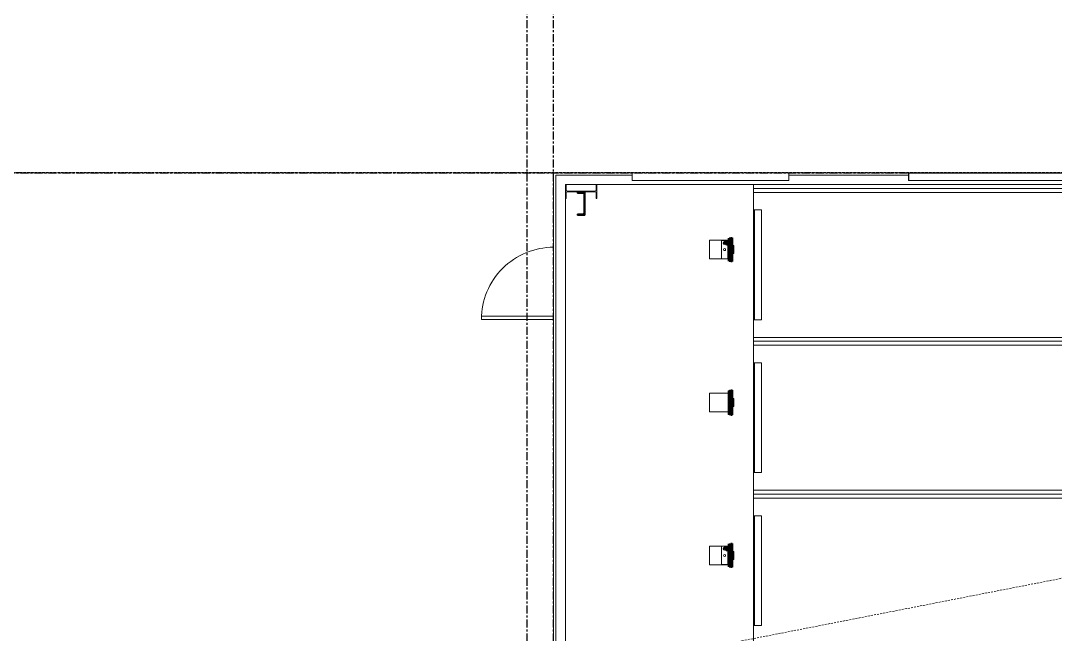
# Model space of a CAD drawing. Header units: millimetres. Extents: x -677815 to 406757, y -145898 to 39000.
# Drawn here: x 114277 to 127465, y 14113 to 21940 of the extents above; entities that cross this region are included whole.
import ezdxf

# ---------------------------------------------------------------- set-up
doc = ezdxf.new("R2010")
doc.units = ezdxf.units.MM
doc.header["$LTSCALE"] = 8
for name, pattern in [('Xref building Toll$0$_SBA Dash - Loose', [5, 3, -2]), ('Xref building Toll$0$_SBA Dash Dot - Loose', [6, 4, -1, 0, -1]), ('Xref building Toll$0$Grid Line', [22.225, 12.7, -3.175, 3.175, -3.175])]:
    doc.linetypes.add(name, pattern=pattern)
for name, color, linetype, lineweight in [('Xref building Toll$0$A-DETL', 8, 'Continuous', 9), ('Xref building Toll$0$A-DOOR', 8, 'Continuous', 9), ('Xref building Toll$0$A-GLAZ', 8, 'Continuous', 9), ('Xref building Toll$0$A-WALL', 8, 'Continuous', 9), ('Xref building Toll$0$C-PRKG', 8, 'Continuous', 9), ('Xref building Toll$0$E-ELEC-EQPM', 8, 'Continuous', 9), ('Xref building Toll$0$S-COLS', 8, 'Continuous', 9)]:
    doc.layers.add(name, color=color, linetype=linetype, lineweight=lineweight)
doc.layers.add('Xref building Toll$0$S-GRID', color=8, linetype='Continuous')

# ---------------------------------------------------------------- blocks, each defined once
blk = doc.blocks.new('Xref building Toll$0$Toll Grids')
at = {"layer": 'Xref building Toll$0$S-GRID', "linetype": 'Xref building Toll$0$Grid Line'}
for p, q in [((120731, -125373.3), (120731, 36031.5)), ((121070, -125373.3), (121070, 35080.8)), ((107519.9, 20000), (163674.6, 20000))]:
    blk.add_line(p, q, dxfattribs=at)
blk = doc.blocks.new('Xref building Toll$0$_SBA Linear Single Parking 90_2 - MHE1-1674282-MASTER GROUND FLOOR')
at = {"layer": 'Xref building Toll$0$C-PRKG'}
for p, q in [((9750, 0), (11700, 0)), ((10025, -4.5), (10025, 0)), ((10025, 0), (10025, 0)), ((10025, 0), (10025, -100)), ((11425, 0), (10025, 0)), ((11425, 0), (10025, 0)), ((11750, 0), (11650, 0)), ((11650, 0), (11650, -4000)), ((11650, -4000), (11650, 0)), ((11650, 0), (11750, 0)), ((11650, 0), (11650, 0)), ((11750, 0), (11650, 0)), ((11650, 0), (11650, -4000)), ((11650, -4000), (11650, 0)), ((11650, 0), (11750, 0)), ((11650, 0), (11650, 0)), ((11700, 0), (13650, 0)), ((11700, 0), (11700, -4000)), ((11700, 0), (11700, -4000)), ((11750, -4000), (11750, 0)), ((11750, 0), (11750, -4000)), ((11750, 0), (11750, 0)), ((11750, -4000), (11750, 0)), ((11750, 0), (11750, -4000)), ((11750, 0), (11750, 0)), ((11975, -4.5), (11975, 0)), ((11975, 0), (11975, 0)), ((11975, 0), (11975, -100)), ((13375, 0), (11975, 0)), ((13375, 0), (11975, 0)), ((13700, 0), (13600, 0)), ((13600, 0), (13600, -4000)), ((13600, -4000), (13600, 0)), ((13600, 0), (13700, 0)), ((13600, 0), (13600, 0)), ((13700, 0), (13600, 0)), ((13600, 0), (13600, -4000)), ((13600, -4000), (13600, 0)), ((13600, 0), (13700, 0)), ((13600, 0), (13600, 0)), ((13650, 0), (15600, 0)), ((13650, 0), (13650, -4000)), ((13650, 0), (13650, -4000)), ((13700, -4000), (13700, 0)), ((13700, 0), (13700, -4000)), ((13700, 0), (13700, 0)), ((13700, -4000), (13700, 0)), ((13700, 0), (13700, -4000)), ((13700, 0), (13700, 0)), ((13925, -4.5), (13925, 0)), ((13925, 0), (13925, 0)), ((13925, 0), (13925, -100)), ((15325, 0), (13925, 0)), ((15325, 0), (13925, 0)), ((15650, 0), (15550, 0)), ((15550, 0), (15550, -4000)), ((15550, -4000), (15550, 0)), ((15550, 0), (15650, 0)), ((15550, 0), (15550, 0)), ((15600, 0), (15600, -4000)), ((15650, -4000), (15650, 0)), ((15650, 0), (15650, -4000)), ((15650, 0), (15650, 0)), ((10025, -9.5), (10025, -4.5)), ((11425, -9.5), (10025, -9.5)), ((10025, -9.5), (11425, -9.5)), ((10025, -17.5), (10025, -9.5)), ((10025, -9.5), (10025, -9.5)), ((10025, -95), (10025, -17.5)), ((10025, -95), (10025, -100)), ((10025, -100), (11425, -100)), ((10025, -100), (10025, -100)), ((10025, -100), (11425, -100)), ((11425, -100), (11425, 0)), ((11425, 0), (11425, 0)), ((11425, 0), (11425, -4.5)), ((11425, -4.5), (11425, -9.5)), ((11425, -9.5), (11425, -9.5)), ((11425, -9.5), (11425, -17.5)), ((11425, -17.5), (11425, -95)), ((11425, -100), (11425, -95)), ((11425, -100), (11425, -100)), ((11975, -9.5), (11975, -4.5)), ((13375, -9.5), (11975, -9.5)), ((11975, -9.5), (13375, -9.5)), ((11975, -17.5), (11975, -9.5)), ((11975, -9.5), (11975, -9.5)), ((11975, -95), (11975, -17.5)), ((11975, -95), (11975, -100)), ((11975, -100), (13375, -100)), ((11975, -100), (11975, -100)), ((11975, -100), (13375, -100)), ((13375, -100), (13375, 0)), ((13375, 0), (13375, 0)), ((13375, 0), (13375, -4.5)), ((13375, -4.5), (13375, -9.5)), ((13375, -9.5), (13375, -9.5)), ((13375, -9.5), (13375, -17.5)), ((13375, -17.5), (13375, -95)), ((13375, -100), (13375, -95)), ((13375, -100), (13375, -100)), ((13925, -9.5), (13925, -4.5)), ((15325, -9.5), (13925, -9.5)), ((13925, -9.5), (15325, -9.5)), ((13925, -17.5), (13925, -9.5)), ((13925, -9.5), (13925, -9.5)), ((13925, -95), (13925, -17.5)), ((13925, -95), (13925, -100)), ((13925, -100), (15325, -100)), ((13925, -100), (13925, -100)), ((13925, -100), (15325, -100)), ((15325, -100), (15325, 0)), ((15325, 0), (15325, 0)), ((15325, 0), (15325, -4.5)), ((15325, -4.5), (15325, -9.5)), ((15325, -9.5), (15325, -9.5)), ((15325, -9.5), (15325, -17.5)), ((15325, -17.5), (15325, -95)), ((15325, -100), (15325, -95)), ((15325, -100), (15325, -100))]:
    blk.add_line(p, q, dxfattribs=at)
blk = doc.blocks.new('Xref building Toll$0$CST_ Charging Station - Forklift - Standard-1400537-MASTER GROUND FLOOR')
at = {"layer": 'Xref building Toll$0$E-ELEC-EQPM'}
for p, q in [((86, 353), (-152, 353)), ((-152, 353), (-152, 118)), ((86, 118), (86, 353)), ((-152, 201), (86, 201)), ((86, 201), (-152, 201)), ((-152, 201), (-152, 201)), ((-152, 118), (-152, 201)), ((-152, 201), (-152, 118)), ((83, 201), (-149, 201)), ((-149, 201), (-149, 201)), ((-149, 201), (83, 201)), ((-149, 201), (-149, 122)), ((-149, 201), (-149, 122)), ((25, 135), (25, 90)), ((54, 145), (27, 143)), ((27, 143), (27, 131)), ((27, 131), (54, 132)), ((38, 157), (40, 142)), ((82, 143), (54, 145)), ((54, 132), (82, 131)), ((69, 142), (71, 157)), ((82, 131), (82, 143)), ((83, 201), (83, 201)), ((83, 122), (83, 201)), ((83, 201), (83, 122)), ((84, 90), (84, 135)), ((86, 201), (86, 201)), ((86, 201), (86, 118)), ((86, 201), (86, 118)), ((-152, 118), (86, 118)), ((-152, 118), (-152, 118)), ((-152, 118), (86, 118)), ((86, 118), (-152, 118)), ((83, 122), (-149, 122)), ((-149, 122), (-149, 122)), ((-149, 122), (83, 122)), ((29, 122), (-92, 122)), ((-92, 122), (-92, 122)), ((-92, 122), (29, 122)), ((-92, 122), (-92, 120)), ((-92, 122), (-92, 120)), ((29, 120), (-92, 120)), ((-92, 120), (-92, 120)), ((-92, 120), (29, 120)), ((-84, 49), (-84, 122)), ((-84, 122), (-84, 122)), ((-84, 122), (-84, 45)), ((-84, 122), (18, 122)), ((-84, 122), (18, 122)), ((-84, 45), (-84, 49)), ((-84, 49), (-84, 49)), ((-84, 49), (18, 49)), ((-84, 49), (18, 49)), ((-84, 45), (-84, 45)), ((18, 45), (-84, 45)), ((-84, 45), (18, 45)), ((18, 45), (18, 122)), ((18, 122), (18, 122)), ((18, 122), (18, 49)), ((18, 49), (18, 49)), ((18, 49), (18, 45)), ((18, 45), (18, 45)), ((27, 83), (37, 68)), ((29, 122), (29, 122)), ((29, 120), (29, 122)), ((29, 122), (29, 120)), ((29, 120), (29, 120)), ((72, 68), (82, 83)), ((83, 122), (83, 122)), ((86, 118), (86, 118))]:
    blk.add_line(p, q, dxfattribs=at)
at = {"layer": 'Xref building Toll$0$E-ELEC-EQPM', "flags": 128}
for points in [[(-193, 78), (-156, 78), (-63, 78), (-33, 78)], [(-33, 78), (-135, 78), (-190, 78), (-193, 78)], [(-193, 68), (-156, 68), (-63, 68), (-33, 68)], [(-33, 68), (-135, 68), (-190, 68), (-193, 68)], [(-187, 97), (-151, 97), (-58, 97), (-33, 97)], [(-33, 97), (-133, 97), (-185, 97), (-187, 97)], [(-187, 87), (-151, 87), (-58, 87), (-33, 87)], [(-33, 87), (-133, 87), (-185, 87), (-187, 87)], [(-185, 65), (-148, 65), (-56, 65), (-33, 65)], [(-33, 65), (-132, 65), (-183, 65), (-185, 65)], [(-185, 55), (-148, 55), (-56, 55), (-33, 55)], [(-33, 55), (-132, 55), (-183, 55), (-185, 55)], [(-179, 116), (-143, 116), (-52, 116), (-33, 116)], [(-33, 116), (-130, 116), (-178, 116), (-179, 116)], [(-179, 106), (-143, 106), (-52, 106), (-33, 106)], [(-33, 106), (-130, 106), (-178, 106), (-179, 106)], [(113, 116), (77, 116), (-15, 116), (-33, 116)], [(-33, 116), (63, 116), (112, 116), (113, 116)], [(113, 106), (77, 106), (-15, 106), (-33, 106)], [(-33, 106), (63, 106), (112, 106), (113, 106)], [(121, 97), (84, 97), (-8, 97), (-33, 97)], [(-33, 97), (66, 97), (119, 97), (121, 97)], [(121, 87), (84, 87), (-8, 87), (-33, 87)], [(-33, 87), (66, 87), (119, 87), (121, 87)], [(126, 78), (90, 78), (-3, 78), (-33, 78)], [(-33, 78), (69, 78), (124, 78), (126, 78)], [(126, 68), (90, 68), (-3, 68), (-33, 68)], [(-33, 68), (69, 68), (124, 68), (126, 68)], [(119, 65), (82, 65), (-10, 65), (-33, 65)], [(-33, 65), (66, 65), (117, 65), (119, 65)], [(119, 55), (82, 55), (-10, 55), (-33, 55)], [(-33, 55), (66, 55), (117, 55), (119, 55)]]:
    blk.add_lwpolyline(points, dxfattribs=at)
at = {"layer": 'Xref building Toll$0$E-ELEC-EQPM'}
for centre, radius, start, end in [((-33, 161), 12.7, 360, 180), ((-33, 161), 12.7, 0, 180), ((-33, 161), 12.7, 180, 360), ((-33, 161), 12.7, 180, 360), ((51, 161), 19.1, 360, 180), ((51, 161), 19, 0, 180), ((51, 161), 19.1, 180, 360), ((51, 161), 19, 180, 360), ((54, 73), 12, 90, 270), ((54, 73), 12, 90, 270), ((54, 73), 6.44, 90, 270), ((54, 73), 5.14, 90, 270), ((54, 73), 5.14, 90, 270), ((54, 73), 12, 270, 90), ((54, 73), 12, 270, 90), ((54, 73), 6.44, 270, 90), ((54, 73), 5.14, 270, 90), ((54, 73), 5.14, 270, 90)]:
    blk.add_arc(centre, radius, start, end, dxfattribs=at)
for centre, major_axis, start_param, end_param in [((54, 135), (29.4, 0), 1.570796, 4.712389), ((54, 143), (27.2, 0), 3.141593, 6.283185), ((54, 158), (16.2, 0), 1.570796, 4.712389), ((54, 143), (14.5, 0), 1.570796, 4.712389), ((54, 158), (16.2, 0), 4.712389, 7.853982), ((54, 135), (29.4, 0), 4.712389, 7.853982), ((54, 143), (14.5, 0), 4.712389, 7.853982), ((54, 90), (29.4, 0), 1.570796, 4.712389), ((54, 131), (27.2, 0), 3.141593, 6.283185), ((54, 73), (18.6, 0), 1.570796, 4.712389), ((54, 90), (29.4, 0), 4.712389, 7.853982), ((54, 73), (18.6, 0), 4.712389, 7.853982)]:
    blk.add_ellipse(centre, major_axis=major_axis, ratio=0.642788, start_param=start_param, end_param=end_param, dxfattribs=at)
blk = doc.blocks.new('Xref building Toll$0$CST_ Charging Station - Forklift - Standard-V273-MASTER GROUND FLOOR')
at = {"layer": 'Xref building Toll$0$E-ELEC-EQPM'}
for p, q in [((86, 353), (-152, 353)), ((-152, 353), (-152, 118)), ((86, 118), (86, 353)), ((-152, 118), (86, 118)), ((-84, 102), (-84, 110)), ((-84, 78), (-84, 89)), ((-84, 49), (-84, 57)), ((-84, 45), (-84, 49)), ((-84, 49), (18, 49)), ((-84, 45), (18, 45)), ((18, 88), (18, 78)), ((18, 57), (18, 49)), ((18, 49), (18, 45)), ((25, 106), (20, 106)), ((25, 107), (25, 97)), ((45, 87), (39, 87)), ((70, 87), (65, 87)), ((77, 76), (82, 83)), ((84, 112), (84, 118)), ((84, 93), (84, 109))]:
    blk.add_line(p, q, dxfattribs=at)
at = {"layer": 'Xref building Toll$0$E-ELEC-EQPM', "flags": 128}
for points in [[(-193, 68), (-193, 68), (-193, 68), (-194, 68), (-194, 68), (-194, 68), (-194, 68), (-194, 68), (-195, 68), (-195, 68), (-195, 68), (-195, 68), (-195, 68), (-195, 68), (-196, 68), (-196, 69), (-196, 69), (-196, 69), (-196, 69), (-196, 69), (-197, 69), (-197, 69), (-197, 69), (-197, 70), (-197, 70), (-197, 70), (-197, 70), (-197, 70), (-198, 71), (-198, 71), (-198, 71), (-198, 71), (-198, 71), (-198, 71), (-198, 72), (-198, 72), (-198, 72), (-198, 72), (-198, 72), (-198, 73), (-198, 73), (-198, 73), (-198, 73), (-198, 74), (-198, 74), (-198, 74), (-198, 74), (-198, 74), (-198, 75), (-198, 75), (-198, 75), (-197, 75), (-197, 75), (-197, 75), (-197, 76), (-197, 76), (-197, 76), (-197, 76), (-197, 76), (-197, 76), (-196, 77), (-196, 77), (-196, 77), (-196, 77), (-196, 77), (-196, 77), (-195, 77), (-195, 77), (-195, 77), (-195, 78), (-195, 78), (-194, 78), (-194, 78), (-194, 78), (-194, 78), (-194, 78), (-193, 78), (-193, 78), (-193, 78), (-193, 78)], [(-33, 78), (-40, 78), (-46, 78), (-52, 78), (-59, 78), (-65, 78), (-71, 78), (-77, 78), (-83, 78), (-89, 78), (-95, 78), (-101, 78), (-107, 78), (-113, 78), (-118, 78), (-123, 78), (-129, 78), (-134, 78), (-138, 78), (-143, 78), (-148, 78), (-152, 78), (-156, 78), (-160, 78), (-164, 78), (-168, 78), (-171, 78), (-174, 78), (-177, 78), (-180, 78), (-182, 78), (-184, 78), (-186, 78), (-188, 78), (-189, 78), (-191, 78), (-192, 78), (-192, 78), (-193, 78), (-193, 78)], [(-193, 78), (-193, 78), (-192, 78), (-192, 78), (-191, 78), (-190, 78), (-188, 78), (-187, 78), (-185, 78), (-183, 78), (-180, 78), (-178, 78), (-175, 78), (-172, 78), (-168, 78), (-165, 78), (-161, 78), (-157, 78), (-153, 78), (-149, 78), (-144, 78), (-140, 78), (-135, 78), (-130, 78), (-125, 78), (-119, 78), (-114, 78), (-108, 78), (-103, 78), (-97, 78), (-91, 78), (-85, 78)], [(-89, 68), (-95, 68), (-101, 68), (-107, 68), (-113, 68), (-118, 68), (-123, 68), (-129, 68), (-134, 68), (-138, 68), (-143, 68), (-148, 68), (-152, 68), (-156, 68), (-160, 68), (-164, 68), (-168, 68), (-171, 68), (-174, 68), (-177, 68), (-180, 68), (-182, 68), (-184, 68), (-186, 68), (-188, 68), (-189, 68), (-191, 68), (-192, 68), (-192, 68), (-193, 68), (-193, 68)], [(-193, 68), (-193, 68), (-192, 68), (-192, 68), (-191, 68), (-190, 68), (-188, 68), (-187, 68), (-185, 68), (-183, 68), (-180, 68), (-178, 68), (-175, 68), (-172, 68), (-168, 68), (-165, 68), (-161, 68), (-157, 68), (-153, 68), (-149, 68), (-144, 68), (-140, 68), (-135, 68), (-130, 68), (-125, 68), (-119, 68), (-114, 68), (-108, 68), (-103, 68), (-97, 68), (-91, 68), (-85, 68), (-79, 68), (-73, 68), (-67, 68), (-60, 68), (-54, 68), (-48, 68), (-41, 68), (-35, 68), (-33, 68)], [(-187, 87), (-188, 87), (-188, 87), (-188, 87), (-188, 87), (-188, 87), (-189, 87), (-189, 87), (-189, 87), (-189, 87), (-189, 87), (-190, 87), (-190, 87), (-190, 87), (-190, 87), (-190, 88), (-190, 88), (-191, 88), (-191, 88), (-191, 88), (-191, 88), (-191, 88), (-191, 89), (-191, 89), (-192, 89), (-192, 89), (-192, 89), (-192, 89), (-192, 90), (-192, 90), (-192, 90), (-192, 90), (-192, 90), (-192, 91), (-192, 91), (-192, 91), (-192, 91), (-192, 91), (-192, 92), (-192, 92), (-192, 92), (-192, 92), (-192, 92), (-192, 93), (-192, 93), (-192, 93), (-192, 93), (-192, 93), (-192, 94), (-192, 94), (-192, 94), (-192, 94), (-192, 94), (-192, 94), (-192, 95), (-191, 95), (-191, 95), (-191, 95), (-191, 95), (-191, 95), (-191, 96), (-191, 96), (-190, 96), (-190, 96), (-190, 96), (-190, 96), (-190, 96), (-190, 96), (-189, 96), (-189, 97), (-189, 97), (-189, 97), (-189, 97), (-188, 97), (-188, 97), (-188, 97), (-188, 97), (-188, 97), (-187, 97), (-187, 97)], [(-185, 55), (-185, 55), (-185, 55), (-186, 55), (-186, 55), (-186, 55), (-186, 55), (-186, 55), (-187, 55), (-187, 55), (-187, 55), (-187, 55), (-187, 55), (-188, 56), (-188, 56), (-188, 56), (-188, 56), (-188, 56), (-188, 56), (-188, 56), (-189, 56), (-189, 57), (-189, 57), (-189, 57), (-189, 57), (-189, 57), (-189, 57), (-189, 58), (-190, 58), (-190, 58), (-190, 58), (-190, 58), (-190, 59), (-190, 59), (-190, 59), (-190, 59), (-190, 59), (-190, 60), (-190, 60), (-190, 60), (-190, 60), (-190, 60), (-190, 61), (-190, 61), (-190, 61), (-190, 61), (-190, 61), (-190, 62), (-190, 62), (-190, 62), (-190, 62), (-190, 62), (-189, 63), (-189, 63), (-189, 63), (-189, 63), (-189, 63), (-189, 63), (-189, 64), (-189, 64), (-188, 64), (-188, 64), (-188, 64), (-188, 64), (-188, 64), (-188, 64), (-187, 65), (-187, 65), (-187, 65), (-187, 65), (-187, 65), (-186, 65), (-186, 65), (-186, 65), (-186, 65), (-186, 65), (-185, 65), (-185, 65), (-185, 65), (-185, 65)], [(-33, 97), (-39, 97), (-46, 97), (-52, 97), (-58, 97), (-64, 97), (-70, 97), (-76, 97), (-82, 97), (-88, 97), (-93, 97), (-99, 97), (-104, 97), (-110, 97), (-115, 97), (-120, 97), (-125, 97), (-130, 97), (-135, 97), (-139, 97), (-144, 97), (-148, 97), (-152, 97), (-156, 97), (-159, 97), (-163, 97), (-166, 97), (-169, 97), (-172, 97), (-175, 97), (-177, 97), (-179, 97), (-181, 97), (-183, 97), (-184, 97), (-185, 97), (-186, 97), (-187, 97), (-187, 97), (-187, 97)], [(-187, 97), (-187, 97), (-187, 97), (-186, 97), (-185, 97), (-184, 97), (-183, 97), (-181, 97), (-180, 97), (-177, 97), (-175, 97), (-173, 97), (-170, 97), (-167, 97), (-164, 97), (-160, 97), (-157, 97), (-153, 97), (-149, 97), (-145, 97), (-141, 97), (-136, 97), (-131, 97), (-127, 97), (-122, 97), (-116, 97), (-111, 97), (-106, 97), (-100, 97), (-95, 97), (-89, 97), (-83, 97)], [(-82, 87), (-88, 87), (-93, 87), (-99, 87), (-104, 87), (-110, 87), (-115, 87), (-120, 87), (-125, 87), (-130, 87), (-135, 87), (-139, 87), (-144, 87), (-148, 87), (-152, 87), (-156, 87), (-159, 87), (-163, 87), (-166, 87), (-169, 87), (-172, 87), (-175, 87), (-177, 87), (-179, 87), (-181, 87), (-183, 87), (-184, 87), (-185, 87), (-186, 87), (-187, 87), (-187, 87), (-187, 87)], [(-187, 87), (-187, 87), (-187, 87), (-186, 87), (-185, 87), (-184, 87), (-183, 87), (-181, 87), (-180, 87), (-177, 87), (-175, 87), (-173, 87), (-170, 87), (-167, 87), (-164, 87), (-160, 87), (-157, 87), (-153, 87), (-149, 87), (-145, 87), (-141, 87), (-136, 87), (-131, 87), (-127, 87), (-122, 87), (-116, 87), (-111, 87), (-106, 87), (-100, 87), (-95, 87), (-89, 87), (-83, 87), (-77, 87), (-71, 87), (-65, 87), (-59, 87), (-53, 87), (-47, 87), (-41, 87), (-35, 87), (-33, 87)], [(-179, 106), (-180, 106), (-180, 106), (-180, 106), (-180, 106), (-180, 106), (-181, 106), (-181, 106), (-181, 106), (-181, 106), (-181, 106), (-182, 106), (-182, 106), (-182, 106), (-182, 106), (-182, 107), (-182, 107), (-183, 107), (-183, 107), (-183, 107), (-183, 107), (-183, 107), (-183, 108), (-183, 108), (-184, 108), (-184, 108), (-184, 108), (-184, 108), (-184, 109), (-184, 109), (-184, 109), (-184, 109), (-184, 109), (-184, 110), (-184, 110), (-184, 110), (-184, 110), (-185, 110), (-185, 111), (-185, 111), (-185, 111), (-185, 111), (-185, 111), (-184, 112), (-184, 112), (-184, 112), (-184, 112), (-184, 112), (-184, 113), (-184, 113), (-184, 113), (-184, 113), (-184, 113), (-184, 114), (-184, 114), (-184, 114), (-183, 114), (-183, 114), (-183, 114), (-183, 114), (-183, 115), (-183, 115), (-183, 115), (-182, 115), (-182, 115), (-182, 115), (-182, 115), (-182, 115), (-181, 116), (-181, 116), (-181, 116), (-181, 116), (-181, 116), (-181, 116), (-180, 116), (-180, 116), (-180, 116), (-180, 116), (-180, 116), (-179, 116)], [(-33, 65), (-39, 65), (-45, 65), (-51, 65), (-57, 65), (-63, 65), (-69, 65), (-75, 65), (-81, 65), (-87, 65), (-92, 65), (-98, 65), (-103, 65), (-109, 65), (-114, 65), (-119, 65), (-124, 65), (-129, 65), (-133, 65), (-138, 65), (-142, 65), (-146, 65), (-150, 65), (-154, 65), (-158, 65), (-161, 65), (-164, 65), (-167, 65), (-170, 65), (-172, 65), (-175, 65), (-177, 65), (-179, 65), (-180, 65), (-182, 65), (-183, 65), (-184, 65), (-184, 65), (-185, 65), (-185, 65)], [(-185, 65), (-185, 65), (-184, 65), (-184, 65), (-183, 65), (-182, 65), (-181, 65), (-179, 65), (-177, 65), (-175, 65), (-173, 65), (-170, 65), (-168, 65), (-165, 65), (-162, 65), (-158, 65), (-155, 65), (-151, 65), (-147, 65), (-143, 65), (-139, 65), (-134, 65), (-130, 65), (-125, 65), (-120, 65), (-115, 65), (-110, 65), (-105, 65), (-99, 65), (-94, 65), (-88, 65), (-82, 65)], [(-87, 55), (-92, 55), (-98, 55), (-103, 55), (-109, 55), (-114, 55), (-119, 55), (-124, 55), (-129, 55), (-133, 55), (-138, 55), (-142, 55), (-146, 55), (-150, 55), (-154, 55), (-158, 55), (-161, 55), (-164, 55), (-167, 55), (-170, 55), (-172, 55), (-175, 55), (-177, 55), (-179, 55), (-180, 55), (-182, 55), (-183, 55), (-184, 55), (-184, 55), (-185, 55), (-185, 55)], [(-185, 55), (-185, 55), (-184, 55), (-184, 55), (-183, 55), (-182, 55), (-181, 55), (-179, 55), (-177, 55), (-175, 55), (-173, 55), (-170, 55), (-168, 55), (-165, 55), (-162, 55), (-158, 55), (-155, 55), (-151, 55), (-147, 55), (-143, 55), (-139, 55), (-134, 55), (-130, 55), (-125, 55), (-120, 55), (-115, 55), (-110, 55), (-105, 55), (-99, 55), (-94, 55), (-88, 55), (-82, 55), (-77, 55), (-71, 55), (-65, 55), (-59, 55), (-53, 55), (-47, 55), (-41, 55), (-35, 55), (-33, 55)], [(-33, 116), (-39, 116), (-45, 116), (-51, 116), (-56, 116), (-62, 116), (-68, 116), (-74, 116), (-79, 116), (-85, 116), (-90, 116), (-95, 116), (-101, 116), (-106, 116), (-111, 116), (-116, 116), (-121, 116), (-125, 116), (-130, 116), (-134, 116), (-138, 116), (-142, 116), (-146, 116), (-150, 116), (-153, 116), (-156, 116), (-159, 116), (-162, 116), (-165, 116), (-167, 116), (-169, 116), (-171, 116), (-173, 116), (-175, 116), (-176, 116), (-177, 116), (-178, 116), (-179, 116), (-179, 116), (-179, 116)], [(-179, 116), (-179, 116), (-179, 116), (-178, 116), (-178, 116), (-176, 116), (-175, 116), (-174, 116), (-172, 116), (-170, 116), (-168, 116), (-165, 116), (-163, 116), (-160, 116), (-157, 116), (-154, 116), (-150, 116), (-147, 116), (-143, 116), (-139, 116), (-135, 116), (-131, 116), (-126, 116), (-122, 116), (-117, 116), (-112, 116), (-107, 116), (-102, 116), (-97, 116), (-92, 116), (-86, 116)], [(-85, 106), (-90, 106), (-95, 106), (-101, 106), (-106, 106), (-111, 106), (-116, 106), (-121, 106), (-125, 106), (-130, 106), (-134, 106), (-138, 106), (-142, 106), (-146, 106), (-150, 106), (-153, 106), (-156, 106), (-159, 106), (-162, 106), (-165, 106), (-167, 106), (-169, 106), (-171, 106), (-173, 106), (-175, 106), (-176, 106), (-177, 106), (-178, 106), (-179, 106), (-179, 106), (-179, 106)], [(-179, 106), (-179, 106), (-179, 106), (-178, 106), (-178, 106), (-176, 106), (-175, 106), (-174, 106), (-172, 106), (-170, 106), (-168, 106), (-165, 106), (-163, 106), (-160, 106), (-157, 106), (-154, 106), (-150, 106), (-147, 106), (-143, 106), (-139, 106), (-135, 106), (-131, 106), (-126, 106), (-122, 106), (-117, 106), (-112, 106), (-107, 106), (-102, 106), (-97, 106), (-92, 106), (-86, 106), (-81, 106), (-75, 106), (-69, 106), (-64, 106), (-58, 106), (-52, 106), (-46, 106), (-41, 106), (-35, 106), (-33, 106)], [(113, 116), (113, 116), (113, 116), (112, 116), (111, 116), (110, 116), (109, 116), (107, 116), (106, 116), (104, 116), (101, 116), (99, 116), (96, 116), (94, 116), (91, 116), (87, 116), (84, 116), (80, 116), (77, 116), (73, 116), (69, 116), (64, 116), (60, 116), (55, 116), (51, 116), (46, 116), (41, 116), (36, 116), (30, 116), (25, 116), (20, 116), (14, 116), (9, 116), (3, 116), (-3, 116), (-8, 116), (-14, 116), (-20, 116), (-26, 116), (-32, 116), (-33, 116)], [(-33, 106), (-27, 106), (-22, 106), (-16, 106), (-10, 106), (-4, 106), (2, 106), (7, 106), (13, 106), (18, 106), (24, 106), (29, 106), (34, 106), (39, 106), (44, 106), (49, 106), (54, 106), (59, 106), (63, 106), (68, 106), (72, 106), (76, 106), (79, 106), (83, 106), (87, 106), (90, 106), (93, 106), (96, 106), (98, 106), (101, 106), (103, 106), (105, 106), (107, 106), (108, 106), (110, 106), (111, 106), (112, 106), (112, 106), (113, 106), (113, 106)], [(121, 97), (121, 97), (120, 97), (120, 97), (119, 97), (118, 97), (117, 97), (115, 97), (113, 97), (111, 97), (109, 97), (106, 97), (104, 97), (101, 97), (97, 97), (94, 97), (90, 97), (87, 97), (83, 97), (79, 97), (74, 97), (70, 97), (65, 97), (60, 97), (55, 97), (50, 97), (45, 97), (39, 97), (34, 97), (28, 97), (23, 97), (17, 97), (11, 97), (5, 97), (-1, 97), (-7, 97), (-13, 97), (-19, 97), (-25, 97), (-32, 97), (-33, 97)], [(-33, 87), (-27, 87), (-21, 87), (-15, 87), (-9, 87), (-3, 87), (3, 87), (9, 87), (15, 87), (21, 87), (27, 87), (32, 87), (38, 87), (43, 87), (49, 87), (54, 87), (59, 87), (64, 87), (68, 87), (73, 87), (77, 87), (82, 87), (86, 87), (89, 87), (93, 87), (96, 87), (100, 87), (103, 87), (106, 87), (108, 87), (110, 87), (113, 87), (114, 87), (116, 87), (118, 87), (119, 87), (120, 87), (120, 87), (121, 87), (121, 87)], [(126, 78), (126, 78), (126, 78), (125, 78), (124, 78), (123, 78), (122, 78), (120, 78), (118, 78), (116, 78), (114, 78), (111, 78), (108, 78), (105, 78), (102, 78), (99, 78), (95, 78), (91, 78), (87, 78), (83, 78), (78, 78), (73, 78), (69, 78), (64, 78), (58, 78), (53, 78), (48, 78), (42, 78), (36, 78), (31, 78), (25, 78), (19, 78), (13, 78), (6, 78), (0, 78), (-6, 78), (-12, 78), (-19, 78), (-25, 78), (-31, 78), (-33, 78)], [(-33, 68), (-27, 68), (-20, 68), (-14, 68), (-8, 68), (-1, 68), (5, 68), (11, 68), (17, 68), (23, 68), (29, 68), (35, 68), (41, 68), (46, 68), (52, 68), (57, 68), (62, 68), (67, 68), (72, 68), (77, 68), (81, 68), (86, 68), (90, 68), (94, 68), (98, 68), (101, 68), (105, 68), (108, 68), (111, 68), (113, 68), (116, 68), (118, 68), (120, 68), (121, 68), (123, 68), (124, 68), (125, 68), (126, 68), (126, 68), (126, 68)], [(119, 65), (118, 65), (118, 65), (117, 65), (117, 65), (116, 65), (114, 65), (113, 65), (111, 65), (109, 65), (107, 65), (104, 65), (101, 65), (98, 65), (95, 65), (92, 65), (89, 65), (85, 65), (81, 65), (77, 65), (73, 65), (68, 65), (63, 65), (59, 65), (54, 65), (49, 65), (44, 65), (38, 65), (33, 65), (27, 65), (22, 65), (16, 65), (10, 65), (4, 65), (-1, 65), (-7, 65), (-13, 65), (-19, 65), (-26, 65), (-32, 65), (-33, 65)], [(-33, 55), (-27, 55), (-21, 55), (-15, 55), (-9, 55), (-3, 55), (3, 55), (9, 55), (15, 55), (20, 55), (26, 55), (31, 55), (37, 55), (42, 55), (47, 55), (52, 55), (57, 55), (62, 55), (67, 55), (71, 55), (76, 55), (80, 55), (84, 55), (88, 55), (91, 55), (94, 55), (98, 55), (101, 55), (103, 55), (106, 55), (108, 55), (110, 55), (112, 55), (114, 55), (115, 55), (116, 55), (117, 55), (118, 55), (118, 55), (119, 55)], [(15, 97), (21, 97), (27, 97)], [(119, 55), (118, 55), (118, 55), (117, 55), (117, 55), (116, 55), (114, 55), (113, 55), (111, 55), (109, 55), (107, 55), (104, 55), (101, 55), (98, 55), (95, 55), (92, 55), (89, 55), (85, 55), (81, 55), (77, 55), (73, 55), (68, 55), (63, 55), (59, 55), (54, 55), (49, 55), (44, 55), (38, 55), (33, 55), (27, 55), (22, 55), (16, 55)], [(28, 87), (23, 87), (17, 87)], [(18, 116), (24, 116), (29, 116)], [(36, 68), (31, 68), (25, 68), (19, 68)], [(20, 65), (26, 65), (31, 65), (37, 65)], [(23, 78), (29, 78), (35, 78)], [(68, 116), (72, 116), (76, 116), (79, 116), (83, 116), (87, 116), (90, 116), (93, 116), (96, 116), (98, 116), (101, 116), (103, 116), (105, 116), (107, 116), (108, 116), (110, 116), (111, 116), (112, 116), (112, 116), (113, 116), (113, 116)], [(71, 65), (76, 65), (80, 65), (84, 65), (88, 65), (91, 65), (94, 65), (98, 65), (101, 65), (103, 65), (106, 65), (108, 65), (110, 65), (112, 65), (114, 65), (115, 65), (116, 65), (117, 65), (118, 65), (118, 65), (119, 65)], [(72, 78), (77, 78), (81, 78), (86, 78), (90, 78), (94, 78), (98, 78), (101, 78), (105, 78), (108, 78), (111, 78), (113, 78), (116, 78), (118, 78), (120, 78), (121, 78), (123, 78), (124, 78), (125, 78), (126, 78), (126, 78), (126, 78)], [(113, 106), (113, 106), (113, 106), (112, 106), (111, 106), (110, 106), (109, 106), (107, 106), (106, 106), (104, 106), (101, 106), (99, 106), (96, 106), (94, 106), (91, 106), (87, 106), (84, 106), (80, 106), (77, 106), (73, 106)], [(126, 68), (126, 68), (126, 68), (125, 68), (124, 68), (123, 68), (122, 68), (120, 68), (118, 68), (116, 68), (114, 68), (111, 68), (108, 68), (105, 68), (102, 68), (99, 68), (95, 68), (91, 68), (87, 68), (83, 68), (78, 68), (73, 68)], [(121, 87), (121, 87), (120, 87), (120, 87), (119, 87), (118, 87), (117, 87), (115, 87), (113, 87), (111, 87), (109, 87), (106, 87), (104, 87), (101, 87), (97, 87), (94, 87), (90, 87), (87, 87), (83, 87), (79, 87)], [(82, 97), (86, 97), (89, 97), (93, 97), (96, 97), (100, 97), (103, 97), (106, 97), (108, 97), (110, 97), (113, 97), (114, 97), (116, 97), (118, 97), (119, 97), (120, 97), (120, 97), (121, 97), (121, 97)], [(113, 116), (113, 116), (113, 116), (114, 116), (114, 116), (114, 116), (114, 116), (114, 116), (115, 116), (115, 116), (115, 116), (115, 116), (115, 115), (116, 115), (116, 115), (116, 115), (116, 115), (116, 115), (116, 115), (117, 115), (117, 114), (117, 114), (117, 114), (117, 114), (117, 114), (117, 114), (117, 113), (118, 113), (118, 113), (118, 113), (118, 113), (118, 113), (118, 112), (118, 112), (118, 112), (118, 112), (118, 112), (118, 111), (118, 111), (118, 111), (118, 111), (118, 110), (118, 110), (118, 110), (118, 110), (118, 110), (118, 109), (118, 109), (118, 109), (118, 109), (118, 109), (118, 109), (117, 108), (117, 108), (117, 108), (117, 108), (117, 108), (117, 108), (117, 107), (117, 107), (116, 107), (116, 107), (116, 107), (116, 107), (116, 107), (116, 106), (115, 106), (115, 106), (115, 106), (115, 106), (115, 106), (115, 106), (114, 106), (114, 106), (114, 106), (114, 106), (114, 106), (113, 106), (113, 106), (113, 106)], [(119, 65), (119, 65), (119, 65), (119, 65), (119, 65), (120, 65), (120, 65), (120, 65), (120, 65), (120, 65), (121, 65), (121, 65), (121, 65), (121, 65), (121, 64), (121, 64), (122, 64), (122, 64), (122, 64), (122, 64), (122, 64), (122, 63), (123, 63), (123, 63), (123, 63), (123, 63), (123, 63), (123, 62), (123, 62), (123, 62), (123, 62), (123, 62), (123, 62), (124, 61), (124, 61), (124, 61), (124, 61), (124, 61), (124, 60), (124, 60), (124, 60), (124, 60), (124, 59), (124, 59), (124, 59), (124, 59), (123, 59), (123, 58), (123, 58), (123, 58), (123, 58), (123, 58), (123, 58), (123, 57), (123, 57), (123, 57), (123, 57), (122, 57), (122, 57), (122, 56), (122, 56), (122, 56), (122, 56), (122, 56), (121, 56), (121, 56), (121, 56), (121, 55), (121, 55), (120, 55), (120, 55), (120, 55), (120, 55), (120, 55), (119, 55), (119, 55), (119, 55), (119, 55), (119, 55), (119, 55)], [(121, 97), (121, 97), (121, 97), (122, 97), (122, 97), (122, 97), (122, 97), (122, 97), (123, 97), (123, 97), (123, 97), (123, 96), (123, 96), (123, 96), (124, 96), (124, 96), (124, 96), (124, 96), (124, 96), (124, 96), (125, 95), (125, 95), (125, 95), (125, 95), (125, 95), (125, 95), (125, 94), (125, 94), (126, 94), (126, 94), (126, 94), (126, 93), (126, 93), (126, 93), (126, 93), (126, 93), (126, 92), (126, 92), (126, 92), (126, 92), (126, 92), (126, 91), (126, 91), (126, 91), (126, 91), (126, 91), (126, 90), (126, 90), (126, 90), (126, 90), (126, 90), (126, 89), (125, 89), (125, 89), (125, 89), (125, 89), (125, 89), (125, 88), (125, 88), (125, 88), (124, 88), (124, 88), (124, 88), (124, 88), (124, 88), (124, 87), (123, 87), (123, 87), (123, 87), (123, 87), (123, 87), (122, 87), (122, 87), (122, 87), (122, 87), (122, 87), (121, 87), (121, 87), (121, 87), (121, 87)], [(126, 78), (127, 78), (127, 78), (127, 78), (127, 78), (128, 78), (128, 78), (128, 78), (128, 78), (128, 78), (128, 77), (129, 77), (129, 77), (129, 77), (129, 77), (129, 77), (130, 77), (130, 77), (130, 77), (130, 76), (130, 76), (130, 76), (130, 76), (131, 76), (131, 76), (131, 76), (131, 75), (131, 75), (131, 75), (131, 75), (131, 75), (131, 74), (131, 74), (131, 74), (132, 74), (132, 74), (132, 73), (132, 73), (132, 73), (132, 73), (132, 73), (132, 72), (132, 72), (132, 72), (132, 72), (131, 72), (131, 71), (131, 71), (131, 71), (131, 71), (131, 71), (131, 70), (131, 70), (131, 70), (131, 70), (131, 70), (131, 70), (130, 69), (130, 69), (130, 69), (130, 69), (130, 69), (130, 69), (129, 69), (129, 68), (129, 68), (129, 68), (129, 68), (129, 68), (128, 68), (128, 68), (128, 68), (128, 68), (128, 68), (127, 68), (127, 68), (127, 68), (127, 68), (127, 68), (126, 68)]]:
    blk.add_lwpolyline(points, dxfattribs=at)
at = {"layer": 'Xref building Toll$0$E-ELEC-EQPM'}
for radius, start, end in [(12, 90, 135), (6.44, 210, 270), (12, 14.0482, 90), (6.44, 270, 330), (12, 315, 349.1849)]:
    blk.add_arc((54, 73), radius, start, end, dxfattribs=at)
for centre, major_axis, start_param, end_param in [((54, 90), (29.4, 0), 1.95138, 2.779513), ((54, 90), (29.4, 0), 3.455752, 3.893895), ((54, 73), (18.6, 0), 1.570796, 2.356194), ((54, 73), (18.6, 0), 0.785398, 1.570796), ((54, 90), (29.4, 0), 0.314159, 1.268141), ((54, 90), (29.4, 0), 5.381358, 5.969026)]:
    blk.add_ellipse(centre, major_axis=major_axis, ratio=0.642788, start_param=start_param, end_param=end_param, dxfattribs=at)
blk = doc.blocks.new('Xref building Toll$0$UB-Universal Beam-Column - C1_5_410-2140336-MASTER GROUND FLOOR')
at = {"layer": 'Xref building Toll$0$S-COLS', "lineweight": 18}
for p, q in [((89, 201.5), (-89, 201.5)), ((-89, 201.5), (-89, 190.5)), ((-89, 190.5), (-15.65, 190.5)), ((-4.25, 179.1), (-4.25, -179.1)), ((4.25, -179.1), (4.25, 179.1)), ((15.65, 190.5), (89, 190.5)), ((89, 190.5), (89, 201.5)), ((-15.65, -190.5), (-89, -190.5)), ((-89, -190.5), (-89, -201.5)), ((-89, -201.5), (89, -201.5)), ((89, -190.5), (15.65, -190.5)), ((89, -201.5), (89, -190.5))]:
    blk.add_line(p, q, dxfattribs=at)
at = {"layer": 'Xref building Toll$0$S-COLS'}
for p, q in [((-89, 201.5), (-89, 201.5)), ((-89, 190.5), (-89, 190.5)), ((89, 201.5), (89, 201.5)), ((89, 190.5), (89, 190.5)), ((-89, -190.5), (-89, -190.5)), ((-89, -201.5), (-89, -201.5)), ((89, -190.5), (89, -190.5)), ((89, -201.5), (89, -201.5))]:
    blk.add_line(p, q, dxfattribs=at)
at = {"layer": 'Xref building Toll$0$S-COLS', "lineweight": 18}
for centre, start, end in [((-15.65, 179.1), 0, 90), ((15.65, 179.1), 90, 180), ((-15.65, -179.1), 270, 0), ((15.65, -179.1), 180, 270)]:
    blk.add_arc(centre, 11.4, start, end, dxfattribs=at)
blk = doc.blocks.new('Xref building Toll$0$_SBA 1SWING SPDoor 01a - 920W x 2040H WD-V286-MASTER GROUND FLOOR')
at = {"layer": 'Xref building Toll$0$A-DOOR'}
for p, q in [((420, -75), (420, -995)), ((460, -995), (460, -75)), ((460, -995), (420, -995))]:
    blk.add_line(p, q, dxfattribs=at)
blk.add_arc((460, -75), 920, 180, 270, dxfattribs=at)
blk = doc.blocks.new('Xref building Toll$0$Louvre_WPL100 - Louvre_WPL100 3-V287-MASTER GROUND FLOOR')
at = {"layer": 'Xref building Toll$0$A-GLAZ'}
for p, q in [((-375, 14.5), (1625, 14.5)), ((-375, -85.5), (-375, 14.5)), ((1625, 14.5), (1625, -85.5)), ((1625, -85.5), (-375, -85.5))]:
    blk.add_line(p, q, dxfattribs=at)
blk = doc.blocks.new('Xref building Toll$0$Louvre_WPL100 - Louvre_WPL100 3-V288-MASTER GROUND FLOOR')
at = {"layer": 'Xref building Toll$0$A-GLAZ'}
for p, q in [((-347, 14.5), (-375, 14.5)), ((-375, 14.5), (-375, -85.5)), ((-372, -82.5), (-372, 11.5)), ((-372, 11.5), (-347, 11.5)), ((-347, 11.5), (-372, 11.5)), ((-347, 11.5), (-347, 14.5)), ((-347, 11.5), (-347, 14.5)), ((1597, 14.5), (-347, 14.5)), ((-347, 11.5), (1597, 11.5)), ((1625, 14.5), (1597, 14.5)), ((1597, 14.5), (1597, 11.5)), ((1597, 11.5), (1597, 14.5)), ((1597, 11.5), (1622, 11.5)), ((1622, 11.5), (1597, 11.5)), ((1622, 11.5), (1622, -82.5)), ((1625, -85.5), (1625, 14.5)), ((-375, -85.5), (-347, -85.5)), ((-347, -82.5), (-372, -82.5)), ((-372, -82.5), (-347, -82.5)), ((-347, -85.5), (-347, -82.5)), ((1597, -82.5), (-347, -82.5)), ((-347, -85.5), (-347, -82.5)), ((-347, -85.5), (1597, -85.5)), ((1622, -82.5), (1597, -82.5)), ((1597, -82.5), (1597, -85.5)), ((1597, -82.5), (1622, -82.5)), ((1597, -85.5), (1597, -82.5)), ((1597, -85.5), (1625, -85.5))]:
    blk.add_line(p, q, dxfattribs=at)
blk = doc.blocks.new('Xref building Toll$0$Beca-34-S-PFC-Col_AU_NZ - 300PFC-2141452-MASTER GROUND FLOOR')
at = {"layer": 'Xref building Toll$0$S-COLS'}
h = blk.add_hatch(dxfattribs=at)
h.set_pattern_fill('FP_328', color=256, style=0, pattern_type=2)
h.set_pattern_definition([(225, (129438.3, 159619.7), (1257.236, -1257.236), []), (225, (129438.3, 157714.7), (1257.236, -1257.236), [])])
edge = h.paths.add_edge_path(flags=0)
edge.add_line((61.834315, 150), (61.834315, 134))
edge.add_line((61.834315, 134), (-6.165685, 134))
edge.add_arc((-6.165685, 120), 14, 90, 180)
edge.add_line((-20.165685, 120), (-20.165685, -120))
edge.add_arc((-6.165685, -120), 14, 180, 270)
edge.add_line((-6.165685, -134), (61.834315, -134))
edge.add_line((61.834315, -134), (61.834315, -150))
edge.add_line((61.834315, -150), (-28.165685, -150))
edge.add_line((-28.165685, -150), (-28.165685, 150))
edge.add_line((-28.165685, 150), (61.834315, 150))
at = {"layer": 'Xref building Toll$0$S-COLS', "lineweight": 35}
for p, q in [((61.834315, 150), (-28.165685, 150)), ((-28.165685, 150), (-28.165685, -150)), ((-6.165685, 134), (61.834315, 134)), ((61.834315, 134), (61.834315, 150)), ((-20.165685, -120), (-20.165685, 120)), ((-28.165685, -150), (61.834315, -150)), ((61.834315, -134), (-6.165685, -134)), ((61.834315, -150), (61.834315, -134))]:
    blk.add_line(p, q, dxfattribs=at)
at = {"layer": 'Xref building Toll$0$S-COLS', "lineweight": 18}
for p, q in [((-28.165685, 150), (-28.165685, 150)), ((61.834315, 150), (61.834315, 150)), ((61.834315, 134), (61.834315, 134)), ((-28.165685, -150), (-28.165685, -150)), ((61.834315, -134), (61.834315, -134)), ((61.834315, -150), (61.834315, -150))]:
    blk.add_line(p, q, dxfattribs=at)
at = {"layer": 'Xref building Toll$0$S-COLS', "lineweight": 35}
for centre, start, end in [((-6.165685, 120), 90, 180), ((-6.165685, -120), 180, 270)]:
    blk.add_arc(centre, 14, start, end, dxfattribs=at)
blk = doc.blocks.new('Xref building Toll$0$building block 28092016')
at = {"layer": 'Xref building Toll$0$A-DETL', "linetype": 'Xref building Toll$0$_SBA Dash - Loose'}
for p, q in [((774299, -651499), (876542, -651499)), ((876542, -651499), (774299, -671499))]:
    blk.add_line(p, q, dxfattribs=at)
at = {"layer": 'Xref building Toll$0$A-WALL', "lineweight": 18}
for p, q in [((843620, -651499), (843620, -671499)), ((844620, -651499), (843620, -651499)), ((843649, -671499), (843649, -651528)), ((843649, -651528), (844620, -651528)), ((848173, -651499), (846620, -651499)), ((846620, -651528), (848145, -651528))]:
    blk.add_line(p, q, dxfattribs=at)
at = {"layer": 'Xref building Toll$0$A-WALL'}
for p, q in [((852556, -651649), (843770, -651649)), ((843770, -651828), (843770, -661410))]:
    blk.add_line(p, q, dxfattribs=at)
at = {"layer": 'Xref building Toll$0$S-GRID', "linetype": 'Xref building Toll$0$_SBA Dash Dot - Loose'}
blk.add_line((879414, -651499), (830296, -651499), dxfattribs=at)
at = {"layer": 'Xref building Toll$0$A-DOOR', "rotation": 270}
blk.add_blockref('Xref building Toll$0$_SBA 1SWING SPDoor 01a - 920W x 2040H WD-V286-MASTER GROUND FLOOR', (843695, -652909), dxfattribs=at)
at = {"layer": 'Xref building Toll$0$A-GLAZ'}
for name, p in [('Xref building Toll$0$Louvre_WPL100 - Louvre_WPL100 3-V287-MASTER GROUND FLOOR', (844995, -651514)), ('Xref building Toll$0$Louvre_WPL100 - Louvre_WPL100 3-V288-MASTER GROUND FLOOR', (848520, -651514))]:
    blk.add_blockref(name, p, dxfattribs=at)
at = {"layer": 'Xref building Toll$0$C-PRKG', "rotation": 90}
blk.add_blockref('Xref building Toll$0$_SBA Linear Single Parking 90_2 - MHE1-1674282-MASTER GROUND FLOOR', (846170, -667299), dxfattribs=at)
at = {"layer": 'Xref building Toll$0$E-ELEC-EQPM', "rotation": 90}
for name, p in [('Xref building Toll$0$CST_ Charging Station - Forklift - Standard-1400537-MASTER GROUND FLOOR', (845961, -652447)), ('Xref building Toll$0$CST_ Charging Station - Forklift - Standard-V273-MASTER GROUND FLOOR', (845961, -654397)), ('Xref building Toll$0$CST_ Charging Station - Forklift - Standard-1400537-MASTER GROUND FLOOR', (845961, -656347))]:
    blk.add_blockref(name, p, dxfattribs=at)
at = {"layer": 'Xref building Toll$0$S-COLS'}
for name, p, rotation in [('Xref building Toll$0$UB-Universal Beam-Column - C1_5_410-2140336-MASTER GROUND FLOOR', (843971, -651739), 90), ('Xref building Toll$0$Beca-34-S-PFC-Col_AU_NZ - 300PFC-2141452-MASTER GROUND FLOOR', (843988, -651892), 180)]:
    blk.add_blockref(name, p, dxfattribs=dict(at, rotation=rotation))
blk = doc.blocks.new('Xref building Toll')
for name, p in [('Xref building Toll$0$Toll Grids', (0, 0)), ('Xref building Toll$0$building block 28092016', (-722550, 671499))]:
    blk.add_blockref(name, p)

msp = doc.modelspace()

# ---------------------------------------------------------------- block references
msp.add_blockref('Xref building Toll', (0, 0))

doc.saveas('drawing.dxf')
